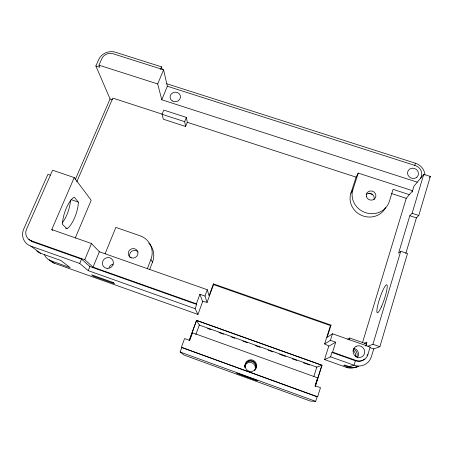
<?xml version="1.0" encoding="UTF-8"?>
<svg xmlns="http://www.w3.org/2000/svg" width="453" height="453" viewBox="0 0 453 453"><rect width="100%" height="100%" fill="white"/><g stroke="black" fill="none" stroke-linecap="round" stroke-linejoin="round"><path stroke-width="0.68" d="M405.831 253.459L416.398 217.893L418.782 215.481L430.35 176.455L423.759 174.343L413.934 186.217L412.541 190.838L406.25 198.335L362.44 342.876M369.908 347.598L373.708 348.935L379.88 346.698L407.502 253.533L400.741 251.273L398.572 253.238L409.818 215.73L412.105 213.289L423.759 174.343M328.776 346.069L324.529 359.563L330.594 356.851L331.97 352.445L355.412 360.769L356.205 360.514A9.587 9.122 50.4 0 0 367.836 354.784L370.158 347.032L332.468 333.776L327.123 337.434L331.018 325.118L213.397 283.895L209.065 295.792L207.298 289.739L99.36 251.76L91.489 243.521L51.767 229.58L74.224 177.576L52.588 170.209L26.523 229.269A9.49 8.749 -35.5 0 0 31.24 240.769L32.644 241.834L81.529 259.144L89.915 266.54L196.676 304.427L195.118 308.663L197.95 314.433L202.797 301.188M420.701 178.51L421.443 176.024A8.856 8.109 22.7 0 0 415.361 165.577L167.35 86.234L163.578 69.79L113.103 53.771A8.72 7.814 -14.9 0 0 101.834 58.641L98.958 65.158L99.841 67.265L95.86 65.991L98.726 59.513A13.001 11.653 -15 0 1 115.504 52.265L161.562 66.863L162.202 69.603M367.927 346.251L372.921 344.252L400.741 251.273M373.708 348.935L371.409 356.641A14.286 13.596 50.5 0 1 354.07 365.203L349.212 366.579L344.886 365.033L343.663 365.412L347.944 366.936A13.522 12.888 51.5 0 0 357.995 366.42M365.752 345.979L366.924 342.094L364.427 343.181M365.99 345.837L366.568 343.935L349.761 338.023L347.649 339.167M412.355 192.072L412.745 190.775L358.249 173.108L356.109 177.14L350.849 193.346A18.816 17.576 21.9 0 0 362.049 215.583A18.816 17.576 21.9 0 0 385.616 207.514M414.637 165.758L415.412 163.205L166.755 83.748M349.178 339.926L349.761 338.023M181.755 347.661L180.152 352.026L184.003 355.033L310.52 401.109L315.673 401.341L317.094 396.794L317.638 396.788L320.486 387.677L315.112 385.735L317.604 377.83L192.519 332.808L189.733 340.43L184.586 338.572L181.37 347.321L317.094 396.794M331.97 352.445L332.604 352.14L335.707 342.213L330.401 340.345L324.62 343.974L329.008 346.064L335.707 342.213M315.124 386.5L321.975 365.197L315.288 386.415M330.401 340.345L332.468 333.776M313.872 376.358L316.789 367.145L199.314 325.067L195.843 334.597M324.62 343.974L330.441 325.577L331.018 325.118M350.849 193.346L352.904 189.586L358.249 173.108M207.078 302.377L204.983 296.069L199.903 294.274L202.536 301.285L207.078 302.377L213.556 284.597L213.397 283.895M204.983 296.069L207.298 289.739M189.099 340.741L196.551 320.345L321.975 365.197L316.194 367.383L316.789 367.145M189.348 340.418L196.551 320.345L199.609 325.611L199.314 325.067M196.676 304.427L196.398 303.81L199.903 294.274M147.367 268.629L150.9 259.575A19.315 18.494 -31.7 0 0 140.085 235.792L115.855 227.389L105.096 253.737M149.547 269.739L152.519 262.117A18.964 18.177 -32 0 0 148.748 243.063M185.605 126.472L184.66 121.647L186.353 117.395L163.76 110.073L162.032 114.298L163.369 119.23L185.605 126.472L187.27 122.282L186.353 117.395M195.118 308.663L88.227 270.639L89.915 266.54M196.398 303.81L93.041 267.14L99.36 251.76M417.281 182.174L161.789 99.779L167.35 86.234M88.227 270.639L79.734 263.465L81.529 259.144M160.526 69.349L161.562 66.863M93.041 267.14L84.768 259.722L91.489 243.521M161.789 99.779L157.695 83.958L163.578 69.79M75.232 238.097L91.189 200.271L74.224 177.576M76.75 181.891L112.803 98.091L162.384 114.201M75.147 179.898L110.068 98.969L95.86 65.991M429.472 177.468L430.35 176.455M366.964 355.073L367.836 354.784M324.529 359.563L346.426 367.366L347.944 366.936M98.958 65.158L157.695 83.958M187.27 122.282L356.109 177.14M162.032 114.298L184.66 121.647M409.336 194.654L393.079 189.371L389.325 201.5A19.168 17.877 21.7 0 1 365.684 212.7A19.168 17.877 21.7 0 1 352.904 189.586M110.068 98.969L112.469 99.751M391.624 193.573L406.25 198.335M368.844 193.199L372.87 194.513M412.105 213.289L418.782 215.481M409.818 215.73L416.398 217.893M50.272 175.141L47.916 174.331L23.76 228.924A14.134 13.046 -35.6 0 0 30.787 246.087L40.708 253.329L60.912 260.515L70.187 267.672L51.002 260.837A12.752 11.88 -36.8 0 1 44.36 254.563M71.059 199.603L78.312 202.1A17.146 5.629 -70.1 0 1 66.953 228.737L65.623 228.272M213.556 284.597L330.441 325.577M372.921 344.252L379.88 346.698M31.24 240.769L84.768 259.722M332.604 352.14L356.205 360.514M30.787 246.087L79.734 263.465M330.594 356.851L354.07 365.203L355.412 360.769A9.524 9.06 50.5 0 0 364.45 359.07M49.269 259.671A12.531 11.687 -37.1 0 0 54.252 263.204L197.95 314.433M196.63 320.492L321.817 365.26M207.604 328.476L210.934 329.665M218.929 332.53L223.595 334.201M231.585 337.066L234.92 338.261M242.91 341.126L247.576 342.796M255.571 345.662L260.232 347.332M268.227 350.197L272.893 351.868M279.552 354.252L285.549 356.403M292.213 358.787L296.874 360.458M303.538 362.847L309.535 364.993M181.37 347.321L317.638 396.788M180.152 352.026L315.673 401.341M51.002 260.837L54.252 263.204M51.767 229.58L52.707 230.43M66.953 228.737L62.571 224.428A17.146 5.629 -70.1 0 1 66.234 208.363A17.146 5.629 -70.1 0 1 74.258 197.157L78.312 202.1M150.9 259.575L152.519 262.117M356.341 366.856A13.33 12.718 51.7 0 1 346.426 367.366M415.412 163.205A13.194 12.095 22.8 0 1 424.942 175M358.765 366.341A13.681 13.035 51.3 0 1 349.212 366.579M353.759 348.357A5.696 5.43 51.3 0 1 357.224 357.802M70.391 200.662A17.123 5.838 -70 0 1 62.18 222.984M40.708 253.329A13.454 12.474 -36.2 0 1 36.738 250.979M353.374 349.167A5.634 5.374 51.5 0 1 356.67 357.106M353.074 350.486A5.555 5.3 51.7 0 1 355.39 356.805M32.644 241.834A9.422 8.698 -35.6 0 1 28.935 239.207M109.082 267.508A5.368 5.119 -37 0 1 113.239 264.127M366.166 194.53A4.836 4.519 21.9 0 1 371.97 194.218A4.836 4.519 21.9 0 1 374.059 199.49M130.266 257.712A4.875 4.672 -31.9 0 1 131.653 251.347A4.875 4.672 -31.9 0 1 138.171 252.044M244.977 367.423A5.787 5.663 77.5 0 1 250.951 360.633A5.787 5.663 77.5 0 1 255.905 368.323M255.69 368.867A5.787 5.663 77.5 0 1 254.682 370.384M244.818 367.241A5.708 5.589 77.6 0 1 251.653 361.256A5.708 5.589 77.6 0 1 255.192 369.778M244.886 366.064A5.504 5.385 78 0 1 251.743 362.74A5.504 5.385 78 0 1 255.073 369.756M257.264 380.492L257.021 380.724L236.817 373.368L236.789 373.046L257.264 380.492M356.154 346.335L354.925 347.162A5.991 5.702 50.4 0 0 354.036 354.614A5.991 5.702 50.4 0 0 361.205 357.145A5.991 5.702 50.4 0 0 364.569 350.565L364.031 349.11A5.991 5.702 50.4 0 0 356.154 346.335M416.839 177.214L415.695 177.955A5.532 5.068 22.7 0 1 408.244 175.554L407.711 174.28A5.532 5.068 22.7 0 1 414.484 168.476A5.532 5.068 22.7 0 1 416.839 177.214M113.199 282.508L91.642 274.829L93.273 276.188L114.592 283.788L113.199 282.508M107.202 268.414A5.629 5.351 -36.1 0 0 112.978 260.611A5.629 5.351 -36.1 0 0 103.46 259.903A5.629 5.351 -36.1 0 0 107.202 268.414M172.248 100.923A5.215 4.779 -9.7 0 0 180.453 97.276A5.215 4.779 -9.7 0 0 173.125 92.639A5.215 4.779 -9.7 0 0 172.248 100.923M131.308 257.865A4.938 4.728 -31.7 0 0 137.922 252.457A4.938 4.728 -31.7 0 0 130.062 249.722A4.938 4.728 -31.7 0 0 131.308 257.865M381.398 306.777A14.751 2.293 -71.4 0 0 386.817 284.812A14.751 2.293 -71.4 0 0 377.91 304.688A14.751 2.293 -71.4 0 0 381.398 306.777M366.347 196.398A4.898 4.57 21.7 0 0 374.41 199.026A4.898 4.57 21.7 0 0 372.44 191.177A4.898 4.57 21.7 0 0 366.347 196.398M245.339 363.663A5.923 5.798 77.2 0 0 251.925 371.46A5.923 5.798 77.2 0 0 255.209 361.811A5.923 5.798 77.2 0 0 245.339 363.663"/></g></svg>
